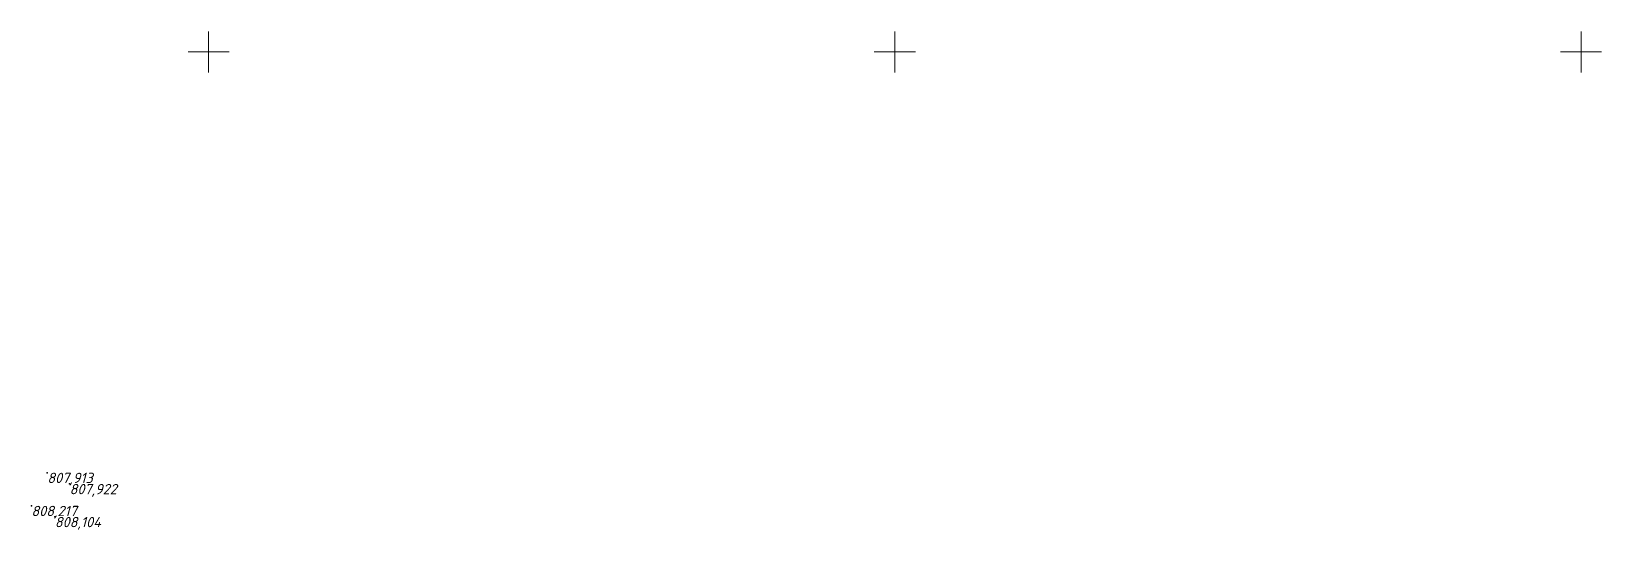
# Model space of a CAD drawing. Header units: metres. Extents: x 629572 to 645168, y 4785785 to 4790166.
# Drawn here: x 635674.2 to 635903, y 4788230.4 to 4788303 of the extents above; entities that cross this region are included whole.
import ezdxf

# ---------------------------------------------------------------- set-up
doc = ezdxf.new("R2010")
doc.units = ezdxf.units.M
doc.layers.get('0').update_dxf_attribs({"linetype": 'CONTINUOUS'})
doc.layers.add('Нурсултан', color=7, linetype='CONTINUOUS')
doc.layers.add('Сетка координатная', color=7, linetype='CONTINUOUS')
doc.styles.add('ISOCPEUR', font='isocpeui.ttf')

# ---------------------------------------------------------------- blocks, each defined once
blk = doc.blocks.new('Крест')
at = {"color": 0, "linetype": 'Continuous', "lineweight": 0, "flags": 128}
for points in [[(0, -1), (0, 1)], [(-1, 0), (1, 0)]]:
    blk.add_lwpolyline(points, dxfattribs=at)

msp = doc.modelspace()

# ---------------------------------------------------------------- linework, layer by layer
at = {"layer": 'Нурсултан', "color": 7}
for p in [(635676.491, 4788238.651, 21.236), (635679.745, 4788237.014, 21.245), (635674.173, 4788233.828, 21.54), (635677.589, 4788232.211, 21.427)]:
    msp.add_point(p, dxfattribs=at)

# ---------------------------------------------------------------- block references
at = {"layer": 'Сетка координатная', "color": 136, "linetype": 'Continuous', "true_color": 0x008080, "xscale": 3, "yscale": 3}
for p in [(635700, 4788300), (635800, 4788300), (635900, 4788300)]:
    msp.add_blockref('Крест', p, dxfattribs=at)

# ---------------------------------------------------------------- texts
at = {"layer": 'Нурсултан', "color": 251, "char_height": 1.5, "attachment_point": 1, "style": 'ISOCPEUR'}
for s, insert in [('807,913', (635676.491, 4788238.651, 21.236)), ('807,922', (635679.745, 4788237.014, 21.245)), ('808,217', (635674.173, 4788233.828, 21.54)), ('808,104', (635677.589, 4788232.211, 21.427))]:
    msp.add_mtext(s, dxfattribs=dict(at, insert=insert))

doc.saveas('drawing.dxf')
